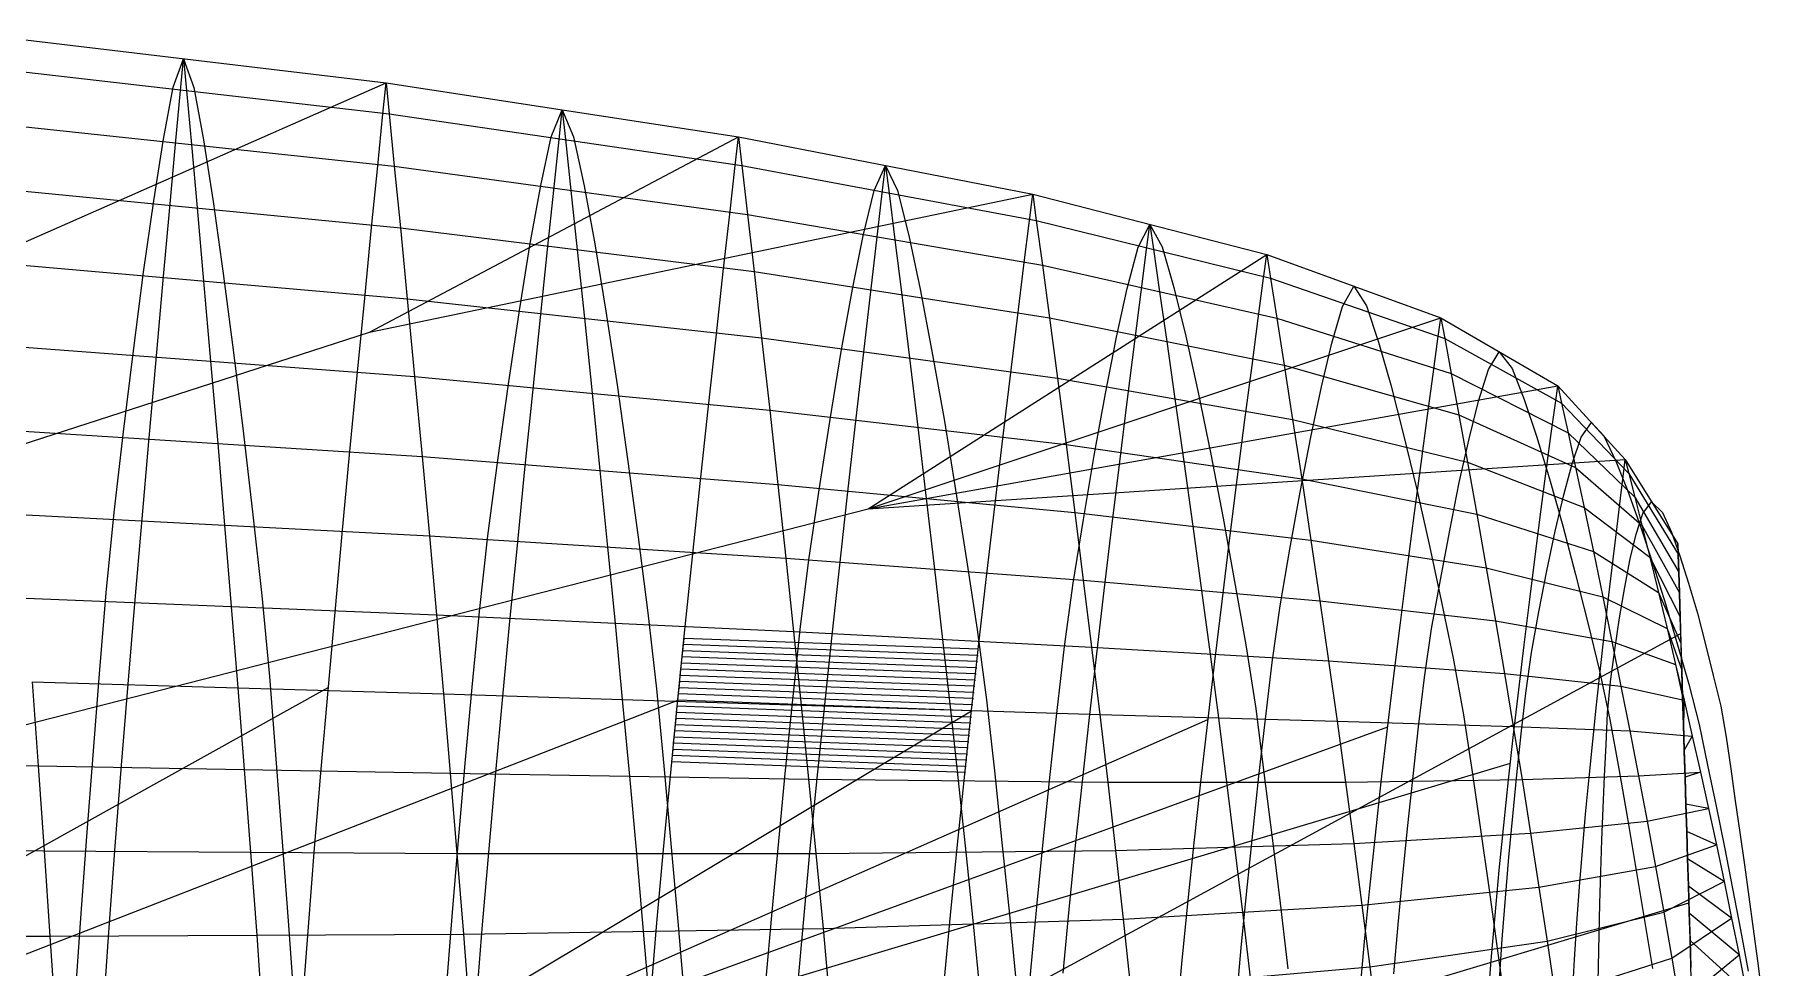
# Model space of a CAD drawing. Extents: x -449 to 449, y -4 to 308.
# Drawn here: x 275.8 to 443.2, y 205.1 to 295.6 of the extents above; entities that cross this region are included whole.
import ezdxf

# ---------------------------------------------------------------- set-up
doc = ezdxf.new("R2010")
doc.units = 0

msp = doc.modelspace()

# ---------------------------------------------------------------- linework, layer by layer
at = {"layer": 'default', "color": 5, "linetype": 'CONTINUOUS'}
for p, q in [((270.588, 295.569, 52.28), (309.849, 290.869, 74.741)), ((270.588, 295.569, 52.28), (309.849, 290.869, 74.741)), ((270.854, 292.401, 51.735), (310.147, 287.879, 74.243)), ((309.849, 290.869, 74.741), (310.147, 287.879, 74.243)), ((309.849, 290.869, 74.741), (344.028, 285.642, 99.009)), ((309.849, 290.869, 74.741), (344.028, 285.642, 99.009)), ((271.301, 287.001, 50.816), (310.65, 282.783, 73.405)), ((310.147, 287.879, 74.243), (310.65, 282.783, 73.405)), ((310.147, 287.879, 74.243), (344.353, 282.861, 98.565)), ((344.028, 285.642, 99.009), (344.353, 282.861, 98.565)), ((344.028, 285.642, 99.009), (372.556, 280.067, 124.316)), ((344.028, 285.642, 99.009), (372.556, 280.067, 124.316)), ((310.65, 282.783, 73.405), (311.235, 276.812, 72.43)), ((310.65, 282.783, 73.405), (344.902, 278.121, 97.819)), ((344.353, 282.861, 98.565), (344.902, 278.121, 97.819)), ((344.353, 282.861, 98.565), (372.904, 277.521, 123.933)), ((271.822, 280.673, 49.747), (311.235, 276.812, 72.43)), ((372.556, 280.067, 124.316), (372.904, 277.521, 123.933)), ((372.556, 280.067, 124.316), (395.257, 274.226, 150.084)), ((372.556, 280.067, 124.316), (395.257, 274.226, 150.084)), ((344.902, 278.121, 97.819), (345.541, 272.565, 96.949)), ((344.902, 278.121, 97.819), (373.49, 273.182, 123.286)), ((311.235, 276.812, 72.43), (311.9, 269.926, 71.322)), ((311.235, 276.812, 72.43), (345.541, 272.565, 96.949)), ((372.904, 277.521, 123.933), (373.49, 273.182, 123.286)), ((372.904, 277.521, 123.933), (395.621, 271.941, 149.765)), ((272.414, 273.376, 48.533), (311.9, 269.926, 71.322)), ((373.49, 273.182, 123.286), (374.172, 268.097, 122.534)), ((373.49, 273.182, 123.286), (396.235, 268.048, 149.229)), ((395.257, 274.226, 150.084), (395.621, 271.941, 149.765)), ((395.257, 274.226, 150.084), (412.138, 268.076, 175.778)), ((395.257, 274.226, 150.084), (412.138, 268.076, 175.778)), ((345.541, 272.565, 96.949), (346.267, 266.159, 95.962)), ((345.541, 272.565, 96.949), (374.172, 268.097, 122.534)), ((395.621, 271.941, 149.765), (396.235, 268.048, 149.229)), ((395.621, 271.941, 149.765), (412.512, 266.077, 175.531)), ((311.9, 269.926, 71.322), (312.618, 262.383, 70.126)), ((311.9, 269.926, 71.322), (346.267, 266.159, 95.962)), ((374.172, 268.097, 122.534), (374.947, 262.234, 121.679)), ((374.172, 268.097, 122.534), (396.95, 263.484, 148.603)), ((396.235, 268.048, 149.229), (396.95, 263.484, 148.603)), ((396.235, 268.048, 149.229), (413.142, 262.669, 175.114)), ((412.138, 268.076, 175.778), (412.512, 266.077, 175.531)), ((412.138, 268.076, 175.778), (423.473, 261.503, 200.669)), ((412.138, 268.076, 175.778), (423.473, 261.503, 200.669)), ((273.053, 265.384, 47.221), (312.618, 262.383, 70.126)), ((346.267, 266.159, 95.962), (347.051, 259.142, 94.894)), ((346.267, 266.159, 95.962), (374.947, 262.234, 121.679)), ((412.512, 266.077, 175.531), (413.142, 262.669, 175.114)), ((412.512, 266.077, 175.531), (423.843, 259.814, 200.5)), ((396.95, 263.484, 148.603), (397.763, 258.221, 147.893)), ((396.95, 263.484, 148.603), (413.877, 258.676, 174.628)), ((312.618, 262.383, 70.126), (313.345, 254.625, 68.914)), ((312.618, 262.383, 70.126), (347.051, 259.142, 94.894)), ((374.947, 262.234, 121.679), (375.785, 255.811, 120.754)), ((374.947, 262.234, 121.679), (397.763, 258.221, 147.893)), ((413.142, 262.669, 175.114), (413.877, 258.676, 174.628)), ((413.142, 262.669, 175.114), (424.468, 256.937, 200.214)), ((423.473, 261.503, 200.669), (423.843, 259.814, 200.5)), ((423.473, 261.503, 200.669), (430.024, 254.342, 224.14)), ((423.473, 261.503, 200.669), (430.024, 254.342, 224.14)), ((423.843, 259.814, 200.5), (424.468, 256.937, 200.214)), ((423.843, 259.814, 200.5), (430.367, 252.989, 224.051)), ((347.051, 259.142, 94.894), (347.845, 251.925, 93.814)), ((347.051, 259.142, 94.894), (375.785, 255.811, 120.754)), ((397.763, 258.221, 147.893), (398.643, 252.457, 147.123)), ((397.763, 258.221, 147.893), (414.713, 254.071, 174.075)), ((413.877, 258.676, 174.628), (414.713, 254.071, 174.075)), ((413.877, 258.676, 174.628), (425.197, 253.564, 199.881)), ((273.7, 257.163, 45.894), (313.345, 254.625, 68.914)), ((424.468, 256.937, 200.214), (425.197, 253.564, 199.881)), ((424.468, 256.937, 200.214), (430.946, 250.683, 223.902)), ((313.345, 254.625, 68.914), (314.052, 246.924, 67.736)), ((313.345, 254.625, 68.914), (347.845, 251.925, 93.814)), ((375.785, 255.811, 120.754), (376.634, 249.205, 119.817)), ((375.785, 255.811, 120.754), (398.643, 252.457, 147.123)), ((414.713, 254.071, 174.075), (415.618, 249.027, 173.476)), ((414.713, 254.071, 174.075), (426.027, 249.675, 199.501)), ((425.197, 253.564, 199.881), (426.027, 249.675, 199.501)), ((425.197, 253.564, 199.881), (431.622, 247.981, 223.727)), ((430.024, 254.342, 224.14), (430.367, 252.989, 224.051)), ((430.024, 254.342, 224.14), (435.129, 246.151, 245.851)), ((430.024, 254.342, 224.14), (435.129, 246.151, 245.851)), ((430.367, 252.989, 224.051), (430.946, 250.683, 223.902)), ((430.367, 252.989, 224.051), (435.16, 245.142, 245.846)), ((347.845, 251.925, 93.814), (348.618, 244.76, 92.762)), ((347.845, 251.925, 93.814), (376.634, 249.205, 119.817)), ((398.643, 252.457, 147.123), (399.534, 246.527, 146.344)), ((398.643, 252.457, 147.123), (415.618, 249.027, 173.476)), ((426.027, 249.675, 199.501), (426.926, 245.414, 199.09)), ((426.027, 249.675, 199.501), (432.392, 244.864, 223.528)), ((430.946, 250.683, 223.902), (431.622, 247.981, 223.727)), ((430.946, 250.683, 223.902), (435.213, 243.421, 245.838)), ((274.329, 249.002, 44.603), (314.052, 246.924, 67.736)), ((376.634, 249.205, 119.817), (377.46, 242.647, 118.905)), ((376.634, 249.205, 119.817), (399.534, 246.527, 146.344)), ((415.618, 249.027, 173.476), (416.535, 243.837, 172.869)), ((415.618, 249.027, 173.476), (426.926, 245.414, 199.09)), ((431.622, 247.981, 223.727), (432.392, 244.864, 223.528)), ((431.622, 247.981, 223.727), (435.274, 241.405, 245.828)), ((314.052, 246.924, 67.736), (314.739, 239.28, 66.591)), ((314.052, 246.924, 67.736), (348.618, 244.76, 92.762)), ((399.534, 246.527, 146.344), (400.403, 240.641, 145.585)), ((399.534, 246.527, 146.344), (416.535, 243.837, 172.869)), ((348.618, 244.76, 92.762), (349.369, 237.649, 91.739)), ((348.618, 244.76, 92.762), (377.46, 242.647, 118.905)), ((426.926, 245.414, 199.09), (427.839, 241.031, 198.672)), ((426.926, 245.414, 199.09), (433.227, 241.45, 223.313)), ((432.392, 244.864, 223.528), (433.227, 241.45, 223.313)), ((432.392, 244.864, 223.528), (435.345, 239.08, 245.816)), ((435.129, 246.151, 245.851), (435.16, 245.142, 245.846)), ((435.16, 245.142, 245.846), (435.213, 243.421, 245.838)), ((416.535, 243.837, 172.869), (417.431, 238.686, 172.277)), ((416.535, 243.837, 172.869), (427.839, 241.031, 198.672)), ((435.213, 243.421, 245.838), (435.274, 241.405, 245.828)), ((377.46, 242.647, 118.905), (378.264, 236.138, 118.018)), ((377.46, 242.647, 118.905), (400.403, 240.641, 145.585)), ((433.227, 241.45, 223.313), (434.075, 237.937, 223.094)), ((433.227, 241.45, 223.313), (435.423, 236.532, 245.804)), ((435.274, 241.405, 245.828), (435.345, 239.08, 245.816)), ((274.94, 240.903, 43.349), (314.739, 239.28, 66.591)), ((400.403, 240.641, 145.585), (401.249, 234.798, 144.845)), ((400.403, 240.641, 145.585), (417.431, 238.686, 172.277)), ((427.839, 241.031, 198.672), (428.73, 236.679, 198.265)), ((427.839, 241.031, 198.672), (434.075, 237.937, 223.094)), ((314.739, 239.28, 66.591), (315.413, 231.62, 65.468)), ((314.739, 239.28, 66.591), (349.369, 237.649, 91.739)), ((417.431, 238.686, 172.277), (418.304, 233.572, 171.699)), ((417.431, 238.686, 172.277), (428.73, 236.679, 198.265)), ((434.075, 237.937, 223.094), (434.905, 234.449, 222.879)), ((434.075, 237.937, 223.094), (435.503, 233.912, 245.791)), ((435.345, 239.08, 245.816), (435.423, 236.532, 245.804)), ((349.369, 237.649, 91.739), (350.106, 230.522, 90.736)), ((349.369, 237.649, 91.739), (378.264, 236.138, 118.018)), ((378.264, 236.138, 118.018), (379.054, 229.613, 117.147)), ((378.264, 236.138, 118.018), (401.249, 234.798, 144.845)), ((428.73, 236.679, 198.265), (429.6, 232.359, 197.866)), ((428.73, 236.679, 198.265), (434.905, 234.449, 222.879)), ((435.423, 236.532, 245.804), (435.503, 233.912, 245.791)), ((401.249, 234.798, 144.845), (402.08, 228.942, 144.118)), ((401.249, 234.798, 144.845), (418.304, 233.572, 171.699)), ((275.539, 232.786, 42.119), (276.126, 224.612, 40.915)), ((275.539, 232.786, 42.119), (315.413, 231.62, 65.468)), ((418.304, 233.572, 171.699), (419.162, 228.447, 171.132)), ((418.304, 233.572, 171.699), (429.6, 232.359, 197.866)), ((434.905, 234.449, 222.879), (435.717, 230.987, 222.67)), ((434.905, 234.449, 222.879), (435.582, 231.311, 245.778)), ((435.503, 233.912, 245.791), (435.582, 231.311, 245.778)), ((315.413, 231.62, 65.468), (316.073, 223.906, 64.368)), ((315.413, 231.62, 65.468), (350.106, 230.522, 90.736)), ((429.6, 232.359, 197.866), (430.458, 228.029, 197.474)), ((429.6, 232.359, 197.866), (435.717, 230.987, 222.67)), ((435.582, 231.311, 245.778), (435.661, 228.729, 245.765)), ((350.106, 230.522, 90.736), (350.829, 223.346, 89.753)), ((350.106, 230.522, 90.736), (379.054, 229.613, 117.147)), ((379.054, 229.613, 117.147), (379.828, 223.044, 116.293)), ((379.054, 229.613, 117.147), (402.08, 228.942, 144.118)), ((435.717, 230.987, 222.67), (435.661, 228.729, 245.765)), ((435.717, 230.987, 222.67), (436.517, 227.516, 222.463)), ((402.08, 228.942, 144.118), (402.896, 223.045, 143.405)), ((402.08, 228.942, 144.118), (419.162, 228.447, 171.132)), ((419.162, 228.447, 171.132), (420.007, 223.285, 170.573)), ((419.162, 228.447, 171.132), (430.458, 228.029, 197.474)), ((430.458, 228.029, 197.474), (431.302, 223.667, 197.088)), ((430.458, 228.029, 197.474), (436.517, 227.516, 222.463)), ((435.661, 228.729, 245.765), (435.74, 226.141, 245.753)), ((436.517, 227.516, 222.463), (435.74, 226.141, 245.753)), ((435.74, 226.141, 245.753), (435.819, 223.534, 245.74)), ((436.517, 227.516, 222.463), (437.307, 224.02, 222.259)), ((231.898, 225.392, 20.193), (276.126, 224.612, 40.915)), ((276.126, 224.612, 40.915), (276.698, 216.369, 39.741)), ((276.126, 224.612, 40.915), (316.073, 223.906, 64.368)), ((316.073, 223.906, 64.368), (316.718, 216.126, 63.294)), ((316.073, 223.906, 64.368), (350.829, 223.346, 89.753)), ((350.829, 223.346, 89.753), (351.535, 216.108, 88.793)), ((350.829, 223.346, 89.753), (379.828, 223.044, 116.293)), ((379.828, 223.044, 116.293), (402.896, 223.045, 143.405)), ((379.828, 223.044, 116.293), (380.585, 216.418, 115.457)), ((402.896, 223.045, 143.405), (420.007, 223.285, 170.573)), ((402.896, 223.045, 143.405), (403.695, 217.096, 142.706)), ((420.007, 223.285, 170.573), (431.302, 223.667, 197.088)), ((420.007, 223.285, 170.573), (420.835, 218.078, 170.025)), ((431.302, 223.667, 197.088), (437.307, 224.02, 222.259)), ((431.302, 223.667, 197.088), (432.132, 219.268, 196.708)), ((437.307, 224.02, 222.259), (435.819, 223.534, 245.74)), ((435.819, 223.534, 245.74), (435.899, 220.905, 245.727)), ((437.307, 224.02, 222.259), (438.085, 220.492, 222.058)), ((432.132, 219.268, 196.708), (438.085, 220.492, 222.058)), ((435.899, 220.905, 245.727), (435.98, 218.263, 245.714)), ((438.085, 220.492, 222.058), (435.899, 220.905, 245.727)), ((438.085, 220.492, 222.058), (438.851, 216.947, 221.86)), ((403.695, 217.096, 142.706), (420.835, 218.078, 170.025)), ((420.835, 218.078, 170.025), (432.132, 219.268, 196.708)), ((420.835, 218.078, 170.025), (421.647, 212.846, 169.488)), ((432.132, 219.268, 196.708), (432.948, 214.846, 196.335)), ((435.98, 218.263, 245.714), (436.061, 215.614, 245.701)), ((438.851, 216.947, 221.86), (435.98, 218.263, 245.714)), ((232.387, 216.766, 18.932), (276.698, 216.369, 39.741)), ((276.698, 216.369, 39.741), (277.256, 208.086, 38.595)), ((276.698, 216.369, 39.741), (316.718, 216.126, 63.294)), ((316.718, 216.126, 63.294), (317.347, 208.309, 62.246)), ((316.718, 216.126, 63.294), (351.535, 216.108, 88.793)), ((351.535, 216.108, 88.793), (380.585, 216.418, 115.457)), ((351.535, 216.108, 88.793), (352.224, 208.835, 87.854)), ((380.585, 216.418, 115.457), (403.695, 217.096, 142.706)), ((380.585, 216.418, 115.457), (381.326, 209.76, 114.64)), ((403.695, 217.096, 142.706), (404.478, 211.119, 142.022)), ((432.948, 214.846, 196.335), (438.851, 216.947, 221.86)), ((438.851, 216.947, 221.86), (439.6, 213.391, 221.667)), ((421.647, 212.846, 169.488), (432.948, 214.846, 196.335)), ((432.948, 214.846, 196.335), (433.744, 210.412, 195.971)), ((436.061, 215.614, 245.701), (436.142, 212.964, 245.688)), ((439.6, 213.391, 221.667), (436.061, 215.614, 245.701)), ((404.478, 211.119, 142.022), (421.647, 212.846, 169.488)), ((421.647, 212.846, 169.488), (422.437, 207.599, 168.965)), ((433.744, 210.412, 195.971), (439.6, 213.391, 221.667)), ((436.142, 212.964, 245.688), (436.222, 210.317, 245.675)), ((440.333, 209.834, 221.477), (436.142, 212.964, 245.688)), ((439.6, 213.391, 221.667), (440.333, 209.834, 221.477)), ((381.326, 209.76, 114.64), (404.478, 211.119, 142.022)), ((404.478, 211.119, 142.022), (405.237, 205.126, 141.358)), ((352.224, 208.835, 87.854), (381.326, 209.76, 114.64)), ((381.326, 209.76, 114.64), (382.043, 203.085, 113.849)), ((422.437, 207.599, 168.965), (433.744, 210.412, 195.971)), ((433.744, 210.412, 195.971), (434.521, 205.977, 195.615)), ((434.521, 205.977, 195.615), (440.333, 209.834, 221.477)), ((436.222, 210.317, 245.675), (436.303, 207.677, 245.662)), ((441.05, 206.281, 221.292), (436.222, 210.317, 245.675)), ((440.333, 209.834, 221.477), (441.05, 206.281, 221.292)), ((232.864, 208.098, 17.702), (277.256, 208.086, 38.595)), ((277.256, 208.086, 38.595), (317.347, 208.309, 62.246)), ((277.256, 208.086, 38.595), (277.796, 199.782, 37.487)), ((317.347, 208.309, 62.246), (352.224, 208.835, 87.854)), ((317.347, 208.309, 62.246), (317.955, 200.472, 61.232)), ((352.224, 208.835, 87.854), (352.892, 201.543, 86.946)), ((436.303, 207.677, 245.662), (436.383, 205.045, 245.649)), ((441.753, 202.736, 221.11), (436.303, 207.677, 245.662)), ((405.237, 205.126, 141.358), (422.437, 207.599, 168.965)), ((422.437, 207.599, 168.965), (423.208, 202.351, 168.455)), ((435.28, 201.547, 195.269), (441.05, 206.281, 221.292)), ((441.05, 206.281, 221.292), (441.753, 202.736, 221.11)), ((382.043, 203.085, 113.849), (405.237, 205.126, 141.358)), ((405.237, 205.126, 141.358), (405.977, 199.132, 140.711)), ((423.208, 202.351, 168.455), (434.521, 205.977, 195.615)), ((434.521, 205.977, 195.615), (435.28, 201.547, 195.269))]:
    msp.add_line(p, q, dxfattribs=at)
at = {"layer": 'default', "color": 4, "linetype": 'CONTINUOUS'}
for p, q in [((289.215, 290.449, 65.366), (290.218, 293.219, 63.51)), ((290.218, 293.219, 63.51), (291.214, 290.426, 61.67)), ((288.265, 285.412, 67.125), (289.215, 290.449, 65.366)), ((291.214, 290.426, 61.67), (292.154, 285.362, 59.932)), ((325.863, 285.648, 88.498), (326.938, 288.256, 86.875)), ((326.938, 288.256, 86.875), (328.024, 285.642, 85.238)), ((287.325, 279.43, 68.868), (288.265, 285.412, 67.125)), ((292.154, 285.362, 59.932), (293.088, 279.356, 58.211)), ((324.844, 280.916, 90.036), (325.863, 285.648, 88.498)), ((328.024, 285.642, 85.238), (329.055, 280.898, 83.685)), ((357.179, 280.433, 113.032), (358.292, 282.854, 111.662)), ((358.292, 282.854, 111.662), (359.442, 280.447, 110.25)), ((323.836, 275.299, 91.56), (324.844, 280.916, 90.036)), ((329.055, 280.898, 83.685), (330.079, 275.271, 82.144)), ((356.126, 276.051, 114.329), (357.179, 280.433, 113.032)), ((359.442, 280.447, 110.25), (360.539, 276.071, 108.901)), ((286.338, 272.499, 70.694), (287.325, 279.43, 68.868)), ((293.088, 279.356, 58.211), (294.066, 272.391, 56.405)), ((382.785, 274.935, 138.31), (383.907, 277.146, 137.2)), ((383.907, 277.146, 137.2), (385.101, 274.973, 136.021)), ((322.778, 268.792, 93.157), (323.836, 275.299, 91.56)), ((330.079, 275.271, 82.144), (331.154, 268.746, 80.524)), ((355.085, 270.852, 115.612), (356.126, 276.051, 114.329)), ((360.539, 276.071, 108.901), (361.633, 270.88, 107.56)), ((381.731, 270.945, 139.353), (382.785, 274.935, 138.31)), ((385.101, 274.973, 136.021), (386.248, 271.012, 134.888)), ((285.357, 264.88, 72.514), (286.338, 272.499, 70.694)), ((294.066, 272.391, 56.405), (295.061, 264.733, 54.569)), ((353.994, 264.831, 116.955), (355.085, 270.852, 115.612)), ((361.633, 270.88, 107.56), (362.783, 264.86, 106.148)), ((380.692, 266.214, 140.384), (381.731, 270.945, 139.353)), ((386.248, 271.012, 134.888), (387.394, 266.311, 133.759)), ((402.594, 269.174, 163.781), (403.697, 271.151, 162.931)), ((403.697, 271.151, 162.931), (404.92, 269.241, 161.991)), ((321.727, 261.64, 94.748), (322.778, 268.792, 93.157)), ((331.154, 268.746, 80.524), (332.249, 261.57, 78.877)), ((401.574, 265.616, 164.568), (402.594, 269.174, 163.781)), ((404.92, 269.241, 161.991), (406.101, 265.74, 161.085)), ((387.394, 266.311, 133.759), (388.594, 260.854, 132.576)), ((284.4, 257.02, 74.29), (285.357, 264.88, 72.514)), ((295.061, 264.733, 54.569), (296.011, 256.827, 52.818)), ((352.909, 258.214, 118.293), (353.994, 264.831, 116.955)), ((362.783, 264.86, 106.148), (363.956, 258.239, 104.709)), ((379.605, 260.735, 141.46), (380.692, 266.214, 140.384)), ((400.574, 261.4, 165.341), (401.574, 265.616, 164.568)), ((406.101, 265.74, 161.085), (407.283, 261.58, 160.179)), ((416.749, 263.071, 188.821), (417.806, 264.789, 188.224)), ((417.806, 264.789, 188.224), (419.035, 263.172, 187.532)), ((415.798, 259.988, 189.359), (416.749, 263.071, 188.821)), ((419.035, 263.172, 187.532), (420.225, 260.175, 186.864)), ((320.701, 254.262, 96.299), (321.727, 261.64, 94.748)), ((332.249, 261.57, 78.877), (333.295, 254.162, 77.303)), ((399.533, 256.519, 166.144), (400.574, 261.4, 165.341)), ((407.283, 261.58, 160.179), (408.522, 256.749, 159.228)), ((378.526, 254.717, 142.53), (379.605, 260.735, 141.46)), ((388.594, 260.854, 132.576), (389.835, 254.857, 131.353)), ((414.876, 256.335, 189.882), (415.798, 259.988, 189.359)), ((420.225, 260.175, 186.864), (421.409, 256.606, 186.2)), ((351.851, 251.39, 119.598), (352.909, 258.214, 118.293)), ((363.956, 258.239, 104.709), (365.079, 251.402, 103.333)), ((425.744, 256.495, 212.773), (426.749, 257.922, 212.405)), ((426.749, 257.922, 212.405), (427.953, 256.625, 211.966)), ((283.485, 249.211, 75.983), (284.4, 257.02, 74.29)), ((296.011, 256.827, 52.818), (296.918, 248.965, 51.143)), ((398.504, 251.157, 166.94), (399.533, 256.519, 166.144)), ((408.522, 256.749, 159.228), (409.805, 251.438, 158.245)), ((413.924, 252.108, 190.421), (414.876, 256.335, 189.882)), ((421.409, 256.606, 186.2), (422.667, 252.462, 185.495)), ((424.88, 253.934, 213.091), (425.744, 256.495, 212.773)), ((427.953, 256.625, 211.966), (429.106, 254.177, 211.547)), ((377.476, 248.509, 143.571), (378.526, 254.717, 142.53)), ((389.835, 254.857, 131.353), (391.017, 248.661, 130.188)), ((319.721, 246.933, 97.779), (320.701, 254.262, 96.299)), ((333.295, 254.162, 77.303), (334.295, 246.795, 75.798)), ((424.062, 250.9, 213.394), (424.88, 253.934, 213.091)), ((429.106, 254.177, 211.547), (430.262, 251.254, 211.127)), ((350.842, 244.61, 120.84), (351.851, 251.39, 119.598)), ((365.079, 251.402, 103.333), (366.152, 244.604, 102.015)), ((409.805, 251.438, 158.245), (411.03, 245.95, 157.306)), ((412.991, 247.465, 190.951), (413.924, 252.108, 190.421)), ((422.667, 252.462, 185.495), (423.965, 247.902, 184.768)), ((430.262, 251.254, 211.127), (431.484, 247.854, 210.684)), ((397.505, 245.629, 167.713), (398.504, 251.157, 166.94)), ((423.234, 247.389, 213.7), (424.062, 250.9, 213.394)), ((431.716, 249.098, 235.219), (432.577, 250.247, 234.996)), ((432.577, 250.247, 234.996), (433.622, 249.209, 234.727)), ((282.717, 241.408, 77.409), (283.485, 249.211, 75.983)), ((296.918, 248.965, 51.143), (297.789, 241.151, 49.535)), ((376.475, 242.344, 144.563), (377.476, 248.509, 143.571)), ((391.017, 248.661, 130.188), (392.139, 242.497, 129.081)), ((423.965, 247.902, 184.768), (425.195, 243.184, 184.079)), ((431.073, 247.086, 235.388), (431.716, 249.098, 235.219)), ((431.484, 247.854, 210.684), (432.737, 244.108, 210.23)), ((433.622, 249.209, 234.727), (434.493, 247.288, 234.504)), ((318.899, 239.611, 99.025), (319.721, 246.933, 97.779)), ((334.295, 246.795, 75.798), (335.246, 239.47, 74.366)), ((412.09, 242.679, 191.463), (412.991, 247.465, 190.951)), ((422.421, 243.534, 214.001), (423.234, 247.389, 213.7)), ((430.509, 244.713, 235.537), (431.073, 247.086, 235.388)), ((434.493, 247.288, 234.504), (435.323, 245.003, 234.293)), ((349.996, 237.839, 121.886), (350.842, 244.61, 120.84)), ((366.152, 244.604, 102.015), (367.175, 237.844, 100.76)), ((396.555, 240.138, 168.446), (397.505, 245.629, 167.713)), ((411.03, 245.95, 157.306), (412.195, 240.488, 156.413)), ((429.969, 241.972, 235.68), (430.509, 244.713, 235.537)), ((435.323, 245.003, 234.293), (436.165, 242.348, 234.079)), ((421.648, 239.56, 214.288), (422.421, 243.534, 214.001)), ((425.195, 243.184, 184.079), (426.386, 238.493, 183.412)), ((432.737, 244.108, 210.23), (433.94, 240.231, 209.794)), ((282.07, 233.562, 78.611), (282.717, 241.408, 77.409)), ((297.789, 241.151, 49.535), (298.543, 233.277, 48.147)), ((375.64, 236.188, 145.393), (376.475, 242.344, 144.563)), ((392.139, 242.497, 129.081), (393.229, 236.373, 128.007)), ((411.235, 237.925, 191.948), (412.09, 242.679, 191.463)), ((429.462, 238.969, 235.815), (429.969, 241.972, 235.68)), ((436.165, 242.348, 234.079), (437.016, 239.427, 233.863)), ((318.205, 232.25, 100.074), (318.899, 239.611, 99.025)), ((395.769, 234.657, 169.055), (396.555, 240.138, 168.446)), ((412.195, 240.488, 156.413), (413.326, 235.061, 155.546)), ((420.929, 235.611, 214.554), (421.648, 239.56, 214.288)), ((433.94, 240.231, 209.794), (435.089, 236.371, 209.378)), ((335.246, 239.47, 74.366), (336.088, 232.094, 73.1)), ((349.283, 231.034, 122.765), (349.996, 237.839, 121.886)), ((367.175, 237.844, 100.76), (368.073, 231.033, 99.661)), ((410.542, 233.182, 192.343), (411.235, 237.925, 191.948)), ((426.386, 238.493, 183.412), (427.524, 233.826, 182.774)), ((429.007, 235.875, 235.937), (429.462, 238.969, 235.815)), ((437.016, 239.427, 233.863), (437.803, 236.407, 233.664)), ((374.94, 230.002, 146.087), (375.64, 236.188, 145.393)), ((393.229, 236.373, 128.007), (394.179, 230.198, 127.072)), ((435.089, 236.371, 209.378), (436.197, 232.531, 208.977)), ((437.803, 236.407, 233.664), (438.547, 233.402, 233.476)), ((395.12, 229.151, 169.558), (395.769, 234.657, 169.055)), ((413.326, 235.061, 155.546), (414.316, 229.586, 154.789)), ((420.361, 231.672, 214.766), (420.929, 235.611, 214.554)), ((428.586, 232.804, 236.049), (429.007, 235.875, 235.937)), ((281.44, 225.673, 79.785), (282.07, 233.562, 78.611)), ((298.543, 233.277, 48.147), (299.173, 225.303, 46.985)), ((409.984, 228.418, 192.662), (410.542, 233.182, 192.343)), ((427.524, 233.826, 182.774), (428.53, 229.115, 182.212)), ((428.303, 229.748, 236.126), (428.586, 232.804, 236.049)), ((438.547, 233.402, 233.476), (439.27, 230.415, 233.293)), ((317.53, 224.85, 101.099), (318.205, 232.25, 100.074)), ((336.088, 232.094, 73.1), (336.788, 224.62, 72.049)), ((419.927, 227.717, 214.929), (420.361, 231.672, 214.766)), ((436.197, 232.531, 208.977), (437.174, 228.649, 208.624)), ((348.591, 224.193, 123.622), (349.283, 231.034, 122.765)), ((368.073, 231.033, 99.661), (368.84, 224.137, 98.721)), ((374.261, 223.784, 146.764), (374.94, 230.002, 146.087)), ((394.179, 230.198, 127.072), (394.984, 223.941, 126.281)), ((414.316, 229.586, 154.789), (415.157, 224.035, 154.146)), ((428.153, 226.685, 236.169), (428.303, 229.748, 236.126)), ((439.27, 230.415, 233.293), (439.797, 227.39, 233.161)), ((394.491, 223.617, 170.047), (395.12, 229.151, 169.558)), ((409.444, 223.63, 192.971), (409.984, 228.418, 192.662)), ((428.53, 229.115, 182.212), (429.386, 224.334, 181.733)), ((437.174, 228.649, 208.624), (438.005, 224.704, 208.325)), ((419.509, 223.741, 215.086), (419.927, 227.717, 214.929)), ((428.011, 223.606, 236.21), (428.153, 226.685, 236.169)), ((439.797, 227.39, 233.161), (440.247, 224.329, 233.049)), ((280.829, 217.756, 80.915), (281.44, 225.673, 79.785)), ((299.173, 225.303, 46.985), (299.786, 217.262, 45.85)), ((316.878, 217.423, 102.084), (317.53, 224.85, 101.099)), ((336.788, 224.62, 72.049), (337.468, 217.084, 71.021)), ((438.005, 224.704, 208.325), (438.821, 220.723, 208.029)), ((347.922, 217.327, 124.445), (348.591, 224.193, 123.622)), ((368.84, 224.137, 98.721), (369.578, 217.18, 97.813)), ((373.607, 217.544, 147.412), (374.261, 223.784, 146.764)), ((393.887, 218.064, 170.514), (394.491, 223.617, 170.047)), ((394.984, 223.941, 126.281), (395.77, 217.631, 125.504)), ((408.929, 218.825, 193.265), (409.444, 223.63, 192.971)), ((415.157, 224.035, 154.146), (415.98, 218.437, 153.514)), ((419.114, 219.752, 215.234), (419.509, 223.741, 215.086)), ((427.879, 220.518, 236.248), (428.011, 223.606, 236.21)), ((429.386, 224.334, 181.733), (430.227, 219.513, 181.262)), ((440.247, 224.329, 233.049), (440.692, 221.243, 232.938)), ((440.692, 221.243, 232.938), (441.131, 218.14, 232.828)), ((418.744, 215.764, 215.374), (419.114, 219.752, 215.234)), ((427.75, 217.431, 236.286), (427.879, 220.518, 236.248)), ((430.227, 219.513, 181.262), (431.052, 214.666, 180.802)), ((438.821, 220.723, 208.029), (439.635, 216.725, 207.736)), ((280.246, 209.839, 81.999), (280.829, 217.756, 80.915)), ((393.314, 212.511, 170.96), (393.887, 218.064, 170.514)), ((408.443, 214.022, 193.543), (408.929, 218.825, 193.265)), ((415.98, 218.437, 153.514), (416.788, 212.811, 152.897)), ((441.131, 218.14, 232.828), (441.572, 215.03, 232.718)), ((299.786, 217.262, 45.85), (300.388, 209.181, 44.743)), ((316.255, 209.996, 103.029), (316.878, 217.423, 102.084)), ((337.468, 217.084, 71.021), (338.136, 209.51, 70.019)), ((347.284, 210.462, 125.235), (347.922, 217.327, 124.445)), ((369.578, 217.18, 97.813), (370.302, 210.188, 96.927)), ((372.984, 211.305, 148.033), (373.607, 217.544, 147.412)), ((395.77, 217.631, 125.504), (396.541, 211.29, 124.746)), ((427.644, 214.351, 236.317), (427.75, 217.431, 236.286)), ((439.635, 216.725, 207.736), (440.419, 212.713, 207.452)), ((418.404, 211.785, 215.502), (418.744, 215.764, 215.374)), ((431.052, 214.666, 180.802), (431.855, 209.807, 180.352)), ((441.572, 215.03, 232.718), (441.995, 211.919, 232.613)), ((407.989, 209.23, 193.803), (408.443, 214.022, 193.543)), ((416.788, 212.811, 152.897), (417.571, 207.17, 152.295)), ((427.552, 211.281, 236.345), (427.644, 214.351, 236.317)), ((440.419, 212.713, 207.452), (441.185, 208.7, 207.176)), ((372.395, 205.079, 148.617), (372.984, 211.305, 148.033)), ((392.775, 206.971, 171.378), (393.314, 212.511, 170.96)), ((396.541, 211.29, 124.746), (397.286, 204.932, 124.009)), ((418.094, 207.82, 215.619), (418.404, 211.785, 215.502)), ((427.474, 208.219, 236.369), (427.552, 211.281, 236.345)), ((441.995, 211.919, 232.613), (442.409, 208.812, 232.509)), ((279.691, 201.937, 83.026), (280.246, 209.839, 81.999)), ((315.663, 202.584, 103.923), (316.255, 209.996, 103.029)), ((338.136, 209.51, 70.019), (338.778, 201.918, 69.048)), ((346.679, 203.611, 125.98), (347.284, 210.462, 125.235)), ((370.302, 210.188, 96.927), (371, 203.179, 96.067)), ((431.855, 209.807, 180.352), (432.65, 204.95, 179.907)), ((300.388, 209.181, 44.743), (300.965, 201.081, 43.671)), ((407.569, 204.453, 194.043), (407.989, 209.23, 193.803)), ((417.814, 203.865, 215.725), (418.094, 207.82, 215.619)), ((427.412, 205.16, 236.389), (427.474, 208.219, 236.369)), ((441.185, 208.7, 207.176), (441.932, 204.695, 206.906)), ((442.409, 208.812, 232.509), (442.828, 205.713, 232.406)), ((392.272, 201.448, 171.768), (392.775, 206.971, 171.378)), ((417.571, 207.17, 152.295), (418.335, 201.529, 151.711)), ((371.843, 198.872, 149.165), (372.395, 205.079, 148.617)), ((427.366, 202.105, 236.405), (427.412, 205.16, 236.389)), ((442.828, 205.713, 232.406), (443.226, 202.621, 232.306))]:
    msp.add_line(p, q, dxfattribs=at)
at = {"layer": 'default', "color": 7, "linetype": 'CONTINUOUS'}
for p, q in [((289.93, 290.154, 64.043), (290.218, 293.219, 63.51)), ((290.218, 293.219, 63.51), (290.5, 290.14, 62.989)), ((289.444, 284.928, 64.942), (289.93, 290.154, 64.043)), ((290.5, 290.14, 62.989), (290.976, 284.892, 62.111)), ((326.63, 285.38, 87.34), (326.938, 288.256, 86.875)), ((326.938, 288.256, 86.875), (327.25, 285.37, 86.404)), ((288.879, 278.8, 65.989), (289.444, 284.928, 64.942)), ((290.976, 284.892, 62.111), (291.529, 278.742, 61.088)), ((326.108, 280.477, 88.128), (326.63, 285.38, 87.34)), ((327.25, 285.37, 86.404), (327.776, 280.452, 85.612)), ((357.974, 280.195, 112.054), (358.292, 282.854, 111.662)), ((358.292, 282.854, 111.662), (358.629, 280.191, 111.249)), ((325.502, 274.727, 89.043), (326.108, 280.477, 88.128)), ((327.776, 280.452, 85.612), (328.388, 274.689, 84.69)), ((357.437, 275.662, 112.715), (357.974, 280.195, 112.054)), ((358.629, 280.191, 111.249), (359.196, 275.651, 110.552)), ((288.236, 271.739, 67.178), (288.879, 278.8, 65.989)), ((291.529, 278.742, 61.088), (292.157, 271.651, 59.928)), ((383.593, 274.729, 137.511), (383.907, 277.146, 137.2)), ((383.907, 277.146, 137.2), (384.262, 274.731, 136.849)), ((324.813, 268.102, 90.083), (325.502, 274.727, 89.043)), ((328.388, 274.689, 84.69), (329.083, 268.043, 83.642)), ((356.812, 270.345, 113.485), (357.437, 275.662, 112.715)), ((359.196, 275.651, 110.552), (359.856, 270.331, 109.741)), ((383.062, 270.608, 138.036), (383.593, 274.729, 137.511)), ((384.262, 274.731, 136.849), (384.862, 270.615, 136.257)), ((287.541, 264.016, 68.464), (288.236, 271.739, 67.178)), ((292.157, 271.651, 59.928), (292.836, 263.883, 58.673)), ((356.103, 264.22, 114.358), (356.812, 270.345, 113.485)), ((359.856, 270.331, 109.741), (360.607, 264.197, 108.82)), ((382.446, 265.774, 138.647), (383.062, 270.608, 138.036)), ((384.862, 270.615, 136.257), (385.561, 265.791, 135.569)), ((324.068, 260.856, 91.208), (324.813, 268.102, 90.083)), ((329.083, 268.043, 83.642), (329.835, 260.763, 82.51)), ((381.747, 260.206, 139.34), (382.446, 265.774, 138.647)), ((385.561, 265.791, 135.569), (386.355, 260.228, 134.786)), ((286.838, 256.072, 69.766), (287.541, 264.016, 68.464)), ((292.836, 263.883, 58.673), (293.522, 255.894, 57.404)), ((355.336, 257.52, 115.303), (356.103, 264.22, 114.358)), ((360.607, 264.197, 108.82), (361.418, 257.477, 107.824)), ((323.314, 253.403, 92.346), (324.068, 260.856, 91.208)), ((329.835, 260.763, 82.51), (330.595, 253.275, 81.364)), ((380.991, 254.116, 140.089), (381.747, 260.206, 139.34)), ((386.355, 260.228, 134.786), (387.214, 254.134, 133.939)), ((354.56, 250.629, 116.258), (355.336, 257.52, 115.303)), ((361.418, 257.477, 107.824), (362.239, 250.565, 106.816)), ((286.153, 248.193, 71.033), (286.838, 256.072, 69.766)), ((293.522, 255.894, 57.404), (294.19, 247.963, 56.17)), ((322.581, 246.01, 93.453), (323.314, 253.403, 92.346)), ((330.595, 253.275, 81.364), (331.335, 245.842, 80.249)), ((380.227, 247.851, 140.846), (380.991, 254.116, 140.089)), ((387.214, 254.134, 133.939), (388.084, 247.866, 133.081)), ((353.806, 243.794, 117.187), (354.56, 250.629, 116.258)), ((362.239, 250.565, 106.816), (363.039, 243.704, 105.834)), ((285.486, 240.373, 72.267), (286.153, 248.193, 71.033)), ((294.19, 247.963, 56.17), (294.84, 240.092, 54.97)), ((379.485, 241.638, 141.582), (380.227, 247.851, 140.846)), ((388.084, 247.866, 133.081), (388.932, 241.644, 132.245)), ((321.866, 238.674, 94.532), (322.581, 246.01, 93.453)), ((331.335, 245.842, 80.249), (332.054, 238.465, 79.165)), ((353.072, 237.011, 118.091), (353.806, 243.794, 117.187)), ((363.039, 243.704, 105.834), (363.817, 236.893, 104.879)), ((378.763, 235.473, 142.298), (379.485, 241.638, 141.582)), ((388.932, 241.644, 132.245), (389.757, 235.468, 131.431)), ((284.836, 232.555, 73.47), (285.486, 240.373, 72.267)), ((294.84, 240.092, 54.97), (295.476, 232.203, 53.793)), ((321.17, 231.339, 95.583), (321.866, 238.674, 94.532)), ((332.054, 238.465, 79.165), (332.76, 231.071, 78.102)), ((352.357, 230.23, 118.972), (353.072, 237.011, 118.091)), ((363.817, 236.893, 104.879), (364.58, 230.068, 103.942)), ((378.06, 229.309, 142.994), (378.763, 235.473, 142.298)), ((389.757, 235.468, 131.431), (390.567, 229.278, 130.633)), ((284.202, 224.702, 74.644), (284.836, 232.555, 73.47)), ((295.476, 232.203, 53.793), (296.099, 224.259, 52.642)), ((320.492, 223.971, 96.607), (321.17, 231.339, 95.583)), ((332.76, 231.071, 78.102), (333.451, 223.626, 77.06)), ((351.661, 223.418, 119.83), (352.357, 230.23, 118.972)), ((364.58, 230.068, 103.942), (365.328, 223.195, 103.023)), ((377.377, 223.117, 143.671), (378.06, 229.309, 142.994)), ((390.567, 229.278, 130.633), (391.362, 223.044, 129.849)), ((283.592, 216.824, 75.774), (284.202, 224.702, 74.644)), ((296.099, 224.259, 52.642), (296.708, 216.247, 51.517)), ((319.839, 216.58, 97.593), (320.492, 223.971, 96.607)), ((333.451, 223.626, 77.06), (334.126, 216.117, 76.043)), ((350.991, 216.585, 120.654), (351.661, 223.418, 119.83)), ((365.328, 223.195, 103.023), (366.06, 216.263, 102.125)), ((376.722, 216.906, 144.321), (377.377, 223.117, 143.671)), ((391.362, 223.044, 129.849), (392.14, 216.757, 129.082)), ((283.006, 208.949, 76.857), (283.592, 216.824, 75.774)), ((296.708, 216.247, 51.517), (297.302, 208.197, 50.42)), ((319.214, 209.192, 98.538), (319.839, 216.58, 97.593)), ((334.126, 216.117, 76.043), (334.786, 208.572, 75.05)), ((350.351, 209.756, 121.443), (350.991, 216.585, 120.654)), ((366.06, 216.263, 102.125), (366.775, 209.297, 101.247)), ((376.096, 210.699, 144.942), (376.722, 216.906, 144.321)), ((392.14, 216.757, 129.082), (392.902, 210.439, 128.331)), ((349.746, 202.943, 122.189), (350.351, 209.756, 121.443)), ((375.506, 204.508, 145.527), (376.096, 210.699, 144.942)), ((392.902, 210.439, 128.331), (393.64, 204.105, 127.603)), ((282.451, 201.093, 77.884), (283.006, 208.949, 76.857)), ((297.302, 208.197, 50.42), (297.876, 200.127, 49.359)), ((318.622, 201.823, 99.432), (319.214, 209.192, 98.538)), ((334.786, 208.572, 75.05), (335.423, 201.008, 74.089)), ((366.775, 209.297, 101.247), (367.467, 202.314, 100.398))]:
    msp.add_line(p, q, dxfattribs=at)
at = {"layer": 'default', "color": 30, "linetype": 'CONTINUOUS'}
for p, q in [((265.125, 271.169, 147.883), (309.849, 290.869, 74.741)), ((308.254, 266.679, 170.193), (344.028, 285.642, 99.009)), ((308.254, 266.679, 170.193), (372.556, 280.067, 124.316)), ((356.611, 249.54, 241.121), (395.257, 274.226, 150.084)), ((356.611, 249.54, 241.121), (412.138, 268.076, 175.778)), ((231.943, 242.011, 259.456), (308.254, 266.679, 170.193)), ((356.611, 249.54, 241.121), (423.473, 261.503, 200.669)), ((356.611, 249.54, 241.121), (430.024, 254.342, 224.14)), ((269.49, 227.249, 320.574), (356.611, 249.54, 241.121))]:
    msp.add_line(p, q, dxfattribs=at)
at = {"layer": 'default', "color": 3, "linetype": 'CONTINUOUS'}
for p, q in [((309.548, 287.891, 75.242), (309.849, 290.869, 74.741)), ((309.04, 282.815, 76.089), (309.548, 287.891, 75.242)), ((343.711, 282.868, 99.439), (344.028, 285.642, 99.009)), ((308.448, 276.861, 77.074), (309.04, 282.815, 76.089)), ((343.177, 278.139, 100.166), (343.711, 282.868, 99.439)), ((372.237, 277.522, 124.669), (372.556, 280.067, 124.316)), ((342.555, 272.593, 101.012), (343.177, 278.139, 100.166)), ((307.777, 270.001, 78.193), (308.448, 276.861, 77.074)), ((371.697, 273.185, 125.265), (372.237, 277.522, 124.669)), ((371.069, 268.098, 125.957), (371.697, 273.185, 125.265)), ((394.948, 271.935, 150.353), (395.257, 274.226, 150.084)), ((341.849, 266.203, 101.973), (342.555, 272.593, 101.012)), ((394.428, 268.031, 150.808), (394.948, 271.935, 150.353)), ((307.05, 262.498, 79.404), (307.777, 270.001, 78.193)), ((370.357, 262.237, 126.743), (371.069, 268.098, 125.957)), ((393.823, 263.451, 151.337), (394.428, 268.031, 150.808)), ((411.858, 266.062, 175.963), (412.138, 268.076, 175.778)), ((341.086, 259.214, 103.012), (341.849, 266.203, 101.973)), ((411.387, 262.63, 176.275), (411.858, 266.062, 175.963)), ((393.137, 258.175, 151.937), (393.823, 263.451, 151.337)), ((306.315, 254.781, 80.63), (307.05, 262.498, 79.404)), ((369.587, 255.827, 127.593), (370.357, 262.237, 126.743)), ((410.839, 258.604, 176.638), (411.387, 262.63, 176.275)), ((423.24, 259.791, 200.776), (423.473, 261.503, 200.669)), ((422.846, 256.874, 200.956), (423.24, 259.791, 200.776)), ((340.313, 252.024, 104.063), (341.086, 259.214, 103.012)), ((392.396, 252.404, 152.585), (393.137, 258.175, 151.937)), ((410.218, 253.966, 177.048), (410.839, 258.604, 176.638)), ((422.39, 253.453, 201.165), (422.846, 256.874, 200.956)), ((305.599, 247.127, 81.822), (306.315, 254.781, 80.63)), ((368.807, 249.234, 128.453), (369.587, 255.827, 127.593)), ((409.547, 248.894, 177.492), (410.218, 253.966, 177.048)), ((421.874, 249.512, 201.401), (422.39, 253.453, 201.165)), ((429.557, 250.605, 224.261), (429.85, 252.96, 224.185)), ((429.85, 252.96, 224.185), (430.024, 254.342, 224.14)), ((339.562, 244.894, 105.085), (340.313, 252.024, 104.063)), ((391.647, 246.469, 153.24), (392.396, 252.404, 152.585)), ((429.218, 247.843, 224.348), (429.557, 250.605, 224.261)), ((368.05, 242.694, 129.288), (368.807, 249.234, 128.453)), ((408.871, 243.677, 177.939), (409.547, 248.894, 177.492)), ((421.318, 245.202, 201.655), (421.874, 249.512, 201.401)), ((304.902, 239.53, 82.983), (305.599, 247.127, 81.822)), ((390.919, 240.582, 153.876), (391.647, 246.469, 153.24)), ((428.835, 244.662, 224.447), (429.218, 247.843, 224.348)), ((338.83, 237.818, 106.081), (339.562, 244.894, 105.085)), ((420.757, 240.769, 201.912), (421.318, 245.202, 201.655)), ((428.423, 241.183, 224.553), (428.835, 244.662, 224.447)), ((435.16, 245.135, 245.846), (435.129, 246.151, 245.851)), ((435.213, 243.402, 245.838), (435.16, 245.135, 245.846)), ((408.215, 238.503, 178.373), (408.871, 243.677, 177.939)), ((435.275, 241.37, 245.828), (435.213, 243.402, 245.838)), ((367.313, 236.205, 130.101), (368.05, 242.694, 129.288)), ((428.01, 237.605, 224.66), (428.423, 241.183, 224.553)), ((435.347, 239.029, 245.816), (435.275, 241.37, 245.828)), ((304.223, 231.935, 84.115), (304.902, 239.53, 82.983)), ((390.212, 234.74, 154.494), (390.919, 240.582, 153.876)), ((420.216, 236.373, 202.159), (420.757, 240.769, 201.912)), ((338.118, 230.743, 107.051), (338.83, 237.818, 106.081)), ((407.578, 233.369, 178.794), (408.215, 238.503, 178.373)), ((435.425, 236.469, 245.804), (435.347, 239.029, 245.816)), ((366.596, 229.717, 130.893), (367.313, 236.205, 130.101)), ((419.691, 232.011, 202.399), (420.216, 236.373, 202.159)), ((427.613, 234.057, 224.763), (428.01, 237.605, 224.66)), ((435.505, 233.835, 245.791), (435.425, 236.469, 245.804)), ((389.525, 228.9, 155.095), (390.212, 234.74, 154.494)), ((406.961, 228.237, 179.202), (407.578, 233.369, 178.794)), ((427.229, 230.536, 224.862), (427.613, 234.057, 224.763)), ((435.585, 231.224, 245.778), (435.505, 233.835, 245.791)), ((303.561, 224.306, 85.219), (304.223, 231.935, 84.115)), ((419.185, 227.65, 202.631), (419.691, 232.011, 202.399)), ((435.664, 228.632, 245.765), (435.585, 231.224, 245.778)), ((337.423, 223.637, 107.996), (338.118, 230.743, 107.051)), ((365.898, 223.2, 131.663), (366.596, 229.717, 130.893)), ((426.861, 227.018, 224.957), (427.229, 230.536, 224.862)), ((388.856, 223.034, 155.679), (389.525, 228.9, 155.095)), ((406.363, 223.082, 179.598), (406.961, 228.237, 179.202)), ((435.743, 226.041, 245.752), (435.664, 228.632, 245.765)), ((418.696, 223.272, 202.855), (419.185, 227.65, 202.631)), ((426.508, 223.484, 225.048), (426.861, 227.018, 224.957)), ((435.822, 223.439, 245.739), (435.743, 226.041, 245.752)), ((302.923, 216.652, 86.281), (303.561, 224.306, 85.219)), ((336.755, 216.508, 108.905), (337.423, 223.637, 107.996)), ((365.227, 216.663, 132.403), (365.898, 223.2, 131.663)), ((388.216, 217.15, 156.239), (388.856, 223.034, 155.679)), ((405.792, 217.911, 179.976), (406.363, 223.082, 179.598)), ((418.233, 218.88, 203.067), (418.696, 223.272, 202.855)), ((426.177, 219.941, 225.133), (426.508, 223.484, 225.048)), ((435.902, 220.829, 245.727), (435.822, 223.439, 245.739)), ((425.869, 216.401, 225.213), (426.177, 219.941, 225.133)), ((435.981, 218.221, 245.714), (435.902, 220.829, 245.727)), ((405.249, 212.745, 180.335), (405.792, 217.911, 179.976)), ((417.796, 214.492, 203.267), (418.233, 218.88, 203.067)), ((436.061, 215.62, 245.701), (435.981, 218.221, 245.714)), ((302.312, 209.002, 87.3), (302.923, 216.652, 86.281)), ((336.116, 209.383, 109.776), (336.755, 216.508, 108.905)), ((364.586, 210.129, 133.111), (365.227, 216.663, 132.403)), ((387.606, 211.27, 156.773), (388.216, 217.15, 156.239)), ((425.589, 212.872, 225.286), (425.869, 216.401, 225.213)), ((417.391, 210.116, 203.452), (417.796, 214.492, 203.267)), ((436.14, 213.027, 245.688), (436.061, 215.62, 245.701)), ((404.742, 207.592, 180.67), (405.249, 212.745, 180.335)), ((425.335, 209.355, 225.351), (425.589, 212.872, 225.286)), ((436.219, 210.442, 245.675), (436.14, 213.027, 245.688)), ((387.031, 205.405, 157.275), (387.606, 211.27, 156.773)), ((335.511, 202.275, 110.599), (336.116, 209.383, 109.776)), ((363.98, 203.611, 133.779), (364.586, 210.129, 133.111)), ((417.019, 205.755, 203.622), (417.391, 210.116, 203.452)), ((425.111, 205.849, 225.409), (425.335, 209.355, 225.351)), ((436.297, 207.859, 245.663), (436.219, 210.442, 245.675)), ((301.733, 201.371, 88.265), (302.312, 209.002, 87.3)), ((436.376, 205.279, 245.65), (436.297, 207.859, 245.663)), ((404.27, 202.456, 180.983), (404.742, 207.592, 180.67)), ((386.493, 199.558, 157.746), (387.031, 205.405, 157.275)), ((416.68, 201.407, 203.777), (417.019, 205.755, 203.622)), ((424.917, 202.347, 225.459), (425.111, 205.849, 225.409)), ((436.455, 202.711, 245.637), (436.376, 205.279, 245.65))]:
    msp.add_line(p, q, dxfattribs=at)
at = {"layer": 'default', "color": 8, "linetype": 'CONTINUOUS'}
for p, q in [((327.154, 178.632, 361.919), (435.395, 237.449, 245.808)), ((217.325, 183.894, 224.57), (304.248, 232.211, 84.074)), ((217.325, 183.894, 224.57), (338.144, 231, 107.016)), ((297.489, 188.523, 293.469), (366.622, 229.952, 130.864)), ((297.489, 188.523, 293.469), (389.549, 229.112, 155.074)), ((297.489, 188.523, 293.469), (406.983, 228.423, 179.188)), ((297.489, 188.523, 293.469), (418.875, 224.88, 202.773)), ((327.154, 178.632, 361.919), (436.191, 211.341, 245.68))]:
    msp.add_line(p, q, dxfattribs=at)
at = {"layer": 'default', "color": 2, "linetype": 'CONTINUOUS'}
for p, q in [((338.625, 235.782, 106.36), (338.685, 236.379, 106.278)), ((338.685, 236.379, 106.278), (338.746, 236.977, 106.196)), ((367.217, 235.336, 130.207), (338.685, 236.379, 106.278)), ((367.283, 235.935, 130.134), (338.746, 236.977, 106.196)), ((338.445, 233.988, 106.606), (338.505, 234.586, 106.524)), ((338.505, 234.586, 106.524), (338.565, 235.184, 106.442)), ((367.019, 233.542, 130.426), (338.505, 234.586, 106.524)), ((338.565, 235.184, 106.442), (338.625, 235.782, 106.36)), ((367.085, 234.14, 130.353), (338.565, 235.184, 106.442)), ((367.151, 234.738, 130.28), (338.625, 235.782, 106.36)), ((367.151, 234.738, 130.28), (367.217, 234.738, 130.207)), ((367.217, 235.336, 130.207), (367.283, 235.336, 130.134)), ((338.264, 232.195, 106.852), (338.324, 232.793, 106.77)), ((338.324, 232.793, 106.77), (338.384, 233.391, 106.688)), ((366.82, 231.747, 130.645), (338.324, 232.793, 106.77)), ((338.384, 233.391, 106.688), (338.445, 233.988, 106.606)), ((366.887, 232.345, 130.572), (338.384, 233.391, 106.688)), ((366.953, 232.943, 130.499), (338.445, 233.988, 106.606)), ((366.953, 232.943, 130.499), (367.019, 232.943, 130.426)), ((367.019, 233.542, 130.426), (367.085, 233.542, 130.353)), ((367.085, 234.14, 130.353), (367.151, 234.14, 130.28)), ((338.144, 231, 107.016), (338.204, 231.598, 106.934)), ((338.204, 231.598, 106.934), (338.264, 232.195, 106.852)), ((366.688, 230.55, 130.791), (338.204, 231.598, 106.934)), ((366.754, 231.149, 130.718), (338.264, 232.195, 106.852)), ((366.754, 231.149, 130.718), (366.82, 231.149, 130.645)), ((366.82, 231.747, 130.645), (366.887, 231.747, 130.572)), ((366.887, 232.345, 130.572), (366.953, 232.345, 130.499)), ((337.968, 229.207, 107.255), (338.026, 229.804, 107.176)), ((338.026, 229.804, 107.176), (338.084, 230.402, 107.096)), ((366.493, 228.756, 131.007), (338.026, 229.804, 107.176)), ((338.084, 230.402, 107.096), (338.144, 231, 107.016)), ((366.557, 229.354, 130.936), (338.084, 230.402, 107.096)), ((366.622, 229.952, 130.864), (338.144, 231, 107.016)), ((366.622, 229.952, 130.864), (366.688, 229.952, 130.791)), ((366.688, 230.55, 130.791), (366.754, 230.55, 130.718)), ((337.792, 227.413, 107.494), (337.851, 228.011, 107.414)), ((337.851, 228.011, 107.414), (337.909, 228.609, 107.335)), ((366.301, 226.961, 131.219), (337.851, 228.011, 107.414)), ((337.909, 228.609, 107.335), (337.968, 229.207, 107.255)), ((366.365, 227.559, 131.148), (337.909, 228.609, 107.335)), ((366.429, 228.157, 131.077), (337.968, 229.207, 107.255)), ((366.429, 228.157, 131.077), (366.493, 228.157, 131.007)), ((366.493, 228.756, 131.007), (366.557, 228.756, 130.936)), ((366.557, 229.354, 130.936), (366.622, 229.354, 130.864)), ((337.617, 225.62, 107.732), (337.675, 226.218, 107.653)), ((337.675, 226.218, 107.653), (337.734, 226.816, 107.573)), ((366.108, 225.166, 131.431), (337.675, 226.218, 107.653)), ((337.734, 226.816, 107.573), (337.792, 227.413, 107.494)), ((366.172, 225.764, 131.36), (337.734, 226.816, 107.573)), ((366.237, 226.363, 131.289), (337.792, 227.413, 107.494)), ((366.237, 226.363, 131.289), (366.301, 226.363, 131.219)), ((366.301, 226.961, 131.219), (366.365, 226.961, 131.148)), ((366.365, 227.559, 131.148), (366.429, 227.559, 131.077)), ((337.559, 225.022, 107.812), (337.617, 225.62, 107.732)), ((365.98, 223.969, 131.572), (337.559, 225.022, 107.812)), ((366.044, 224.568, 131.502), (337.617, 225.62, 107.732)), ((366.044, 224.568, 131.502), (366.108, 224.568, 131.431)), ((366.108, 225.166, 131.431), (366.172, 225.166, 131.36)), ((366.172, 225.764, 131.36), (366.237, 225.764, 131.289)), ((365.98, 223.969, 131.572), (366.044, 223.969, 131.502))]:
    msp.add_line(p, q, dxfattribs=at)

doc.saveas('drawing.dxf')
